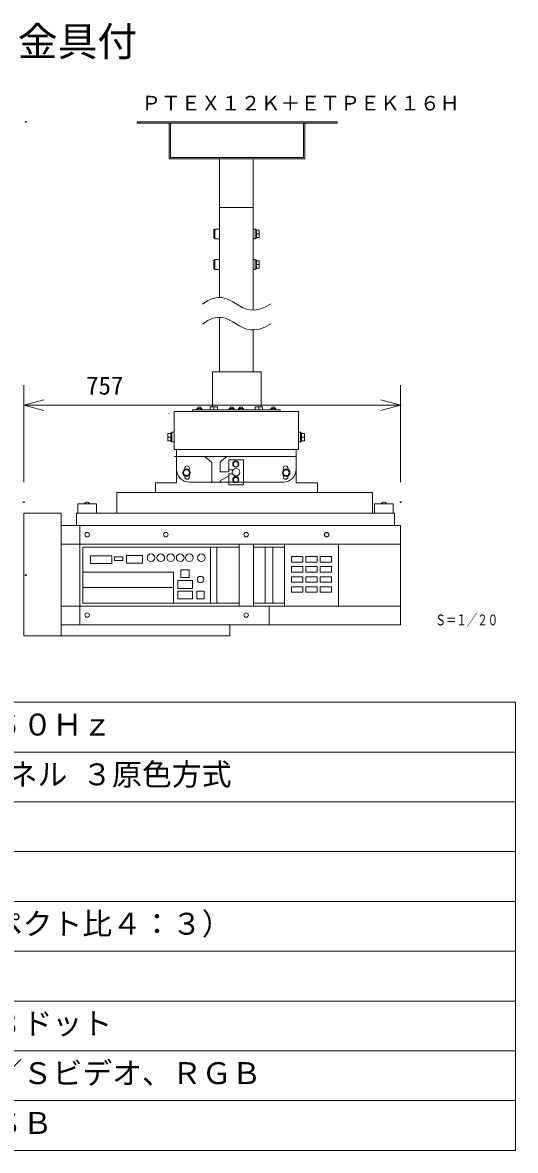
# Model space of a CAD drawing. Units: millimetres, scale not verified. Extents: x -63 to 62, y -57 to 57.
# Drawn here: x 13 to 62.5, y -56.5 to 56.7 of the extents above; entities that cross this region are included whole.
import ezdxf
from ezdxf.enums import TextEntityAlignment as Align

# ---------------------------------------------------------------- set-up
doc = ezdxf.new("R2010")
doc.units = ezdxf.units.MM
doc.header["$LTSCALE"] = 0.125
doc.header["$PDMODE"] = 32
doc.header["$PDSIZE"] = 0.0625
for name, color, linetype, lineweight in [('0-0_0', 1, 'Continuous', 18), ('0-1_WAKU', 1, 'Continuous', 18), ('0-3_GAIKEI', 1, 'Continuous', 18), ('0-5_SUNPO', 7, 'Continuous', 9)]:
    doc.layers.add(name, color=color, linetype=linetype, lineweight=lineweight)
for name, color, linetype in [('0-2_MOJI1', 7, 'Continuous'), ('0-4_TOUROKU', 7, 'Continuous'), ('0-6_Defpoints', 7, 'Continuous')]:
    doc.layers.add(name, color=color, linetype=linetype)
doc.styles.add('ＭＳ ゴシック', font='')
doc.styles.get('ＭＳ ゴシック').set_extended_font_data('MS Gothic')

# ---------------------------------------------------------------- blocks, each defined once
blk = doc.blocks.new('_OPEN30')
at = {"layer": '0-0_0', "color": 7, "lineweight": 9}
blk.add_line((0, 0), (-1, 0), dxfattribs=at)
blk.add_lwpolyline([(-1, 0.26795), (0, 0), (-1, -0.26795)], dxfattribs=at)
blk = doc.blocks.new('D8')
at = {"layer": '0-5_SUNPO'}
for p, q in [((11.4616, 14.8875), (11.4616, 24.6375)), ((49.3116, 14.8875), (49.3116, 24.6375)), ((13.4616, 22.6375), (47.3116, 22.6375))]:
    blk.add_line(p, q, dxfattribs=at)
at = {"layer": '0-6_Defpoints'}
for p in [(49.3116, 22.6375), (11.4616, 12.8875), (49.3116, 12.8875)]:
    blk.add_point(p, dxfattribs=at)
at = {"layer": '0-5_SUNPO', "xscale": 2, "yscale": 2, "rotation": 180}
blk.add_blockref('_OPEN30', (11.4616, 22.6375), dxfattribs=at)
at = {"layer": '0-5_SUNPO', "xscale": 2, "yscale": 2}
blk.add_blockref('_OPEN30', (49.3116, 22.6375), dxfattribs=at)
at = {"layer": '0-5_SUNPO', "style": 'ＭＳ ゴシック'}
blk.add_text('757', height=1.833, dxfattribs=at).set_placement((17.7215, 23.1375), align=Align.BOTTOM_LEFT)
blk = doc.blocks.new('D6')
at = {"layer": '0-5_SUNPO'}
for p, q in [((9.6633, 51.0732), (1.6388, 51.0732)), ((3.6388, 49.0732), (3.6388, 7.5669)), ((9.6633, 5.5669), (1.6388, 5.5669))]:
    blk.add_line(p, q, dxfattribs=at)
at = {"layer": '0-6_Defpoints'}
for p in [(11.6633, 51.0732), (3.6388, 5.5669), (11.6633, 5.5669)]:
    blk.add_point(p, dxfattribs=at)
at = {"layer": '0-5_SUNPO', "xscale": 2, "yscale": 2}
for p, rotation in [((3.6388, 51.0732), 90), ((3.6388, 5.5669), 270)]:
    blk.add_blockref('_OPEN30', p, dxfattribs=dict(at, rotation=rotation))
at = {"layer": '0-5_SUNPO', "style": 'ＭＳ ゴシック'}
blk.add_text('1085.5～1445.5', height=1.833, rotation=90, dxfattribs=at).set_placement((3.1388, 19.5701), align=Align.BOTTOM_LEFT)
blk = doc.blocks.new('TMSH_J09')
at = {"layer": '0-0_0'}
for p, q in [((0, 11.7378), (1.113, 9.6151)), ((1.113, 9.6151), (1.7847, 7.765)), ((1.7847, 7.765), (2.0769, 6.1447)), ((0.6817, 1.1101), (0, 0)), ((1.2919, 2.237), (0.6817, 1.1101)), ((1.7689, 3.4233), (1.2919, 2.237)), ((-2.1174, -4.8632), (-2.1443, -6.2792)), ((-2.1443, -6.2792), (-1.8295, -7.8115))]:
    blk.add_line(p, q, dxfattribs=at)
for points in [[(2.0769, 6.1447), (2.0511, 4.7117), (1.7689, 3.4233)], [(0, 0), (-0.6902, -1.1319), (-1.3201, -2.3076)], [(-1.3201, -2.3076), (-1.8193, -3.5454), (-2.1174, -4.8632)], [(-1.8295, -7.8115), (-1.1028, -9.478), (0.1062, -11.297)]]:
    blk.add_lwpolyline(points, dxfattribs=at)

msp = doc.modelspace()

# ---------------------------------------------------------------- linework, layer by layer
at = {"layer": '0-1_WAKU', "color": 4}
for p, q in [((-62.5057, -11.5222), (62.4943, -11.5222)), ((62.4943, -11.5222), (62.4943, -56.5222)), ((62.4943, -56.5222), (-62.5057, -56.5222))]:
    msp.add_line(p, q, dxfattribs=at)
at = {"layer": '0-1_WAKU'}
for p, q in [((-62.5057, -16.5222), (62.4943, -16.5222)), ((-62.5057, -21.5222), (62.4943, -21.5222)), ((-62.5057, -26.5222), (62.4943, -26.5222)), ((-62.5057, -31.5222), (62.4943, -31.5222)), ((-62.5057, -36.5222), (62.4943, -36.5222)), ((-62.5057, -41.5222), (62.4943, -41.5222)), ((-62.5057, -46.5222), (62.4943, -46.5222)), ((-62.5057, -51.5222), (62.4943, -51.5222))]:
    msp.add_line(p, q, dxfattribs=at)
at = {"layer": '0-3_GAIKEI'}
for p, q in [((24.4907, 46.748), (44.5878, 46.748)), ((24.4907, 46.748), (24.4907, 46.6202)), ((24.4907, 46.6202), (44.5878, 46.6202)), ((27.7092, 43.0425), (27.7092, 46.6202)), ((27.8365, 43.1703), (27.8365, 46.6202)), ((41.21, 43.1703), (41.21, 46.6202)), ((41.3374, 43.0425), (41.3374, 46.6202)), ((44.5878, 46.748), (44.5878, 46.6202)), ((27.7092, 43.0425), (41.3374, 43.0425)), ((27.8365, 43.1703), (41.21, 43.1703)), ((32.7647, 29.1194), (32.7647, 43.0425)), ((36.1536, 27.8594), (36.1536, 43.0425)), ((32.7647, 38.1451), (36.1536, 38.1451)), ((32.1981, 35.8788), (32.1981, 35.935)), ((32.1981, 35.935), (32.3104, 35.935)), ((32.1981, 35.8788), (32.1981, 35.8757)), ((32.1981, 35.5073), (32.1981, 35.8757)), ((32.1981, 35.5073), (32.1981, 35.5043)), ((32.1981, 35.5043), (32.1981, 35.5012)), ((32.1981, 35.1328), (32.1981, 35.5012)), ((32.1981, 35.1328), (32.1981, 35.1298)), ((32.1981, 35.0736), (32.1981, 35.1298)), ((32.3104, 35.0174), (32.3104, 35.9911)), ((32.3104, 35.9911), (32.7461, 35.9911)), ((36.3539, 35.9911), (36.1397, 35.9911)), ((36.3539, 35.0174), (36.3539, 35.9911)), ((36.4662, 35.935), (36.3539, 35.935)), ((36.4662, 35.8788), (36.4662, 35.935)), ((36.4662, 35.8788), (36.4662, 35.8757)), ((36.4662, 35.8788), (36.7658, 35.8788)), ((36.4662, 35.5073), (36.4662, 35.8757)), ((36.4662, 35.5043), (36.4662, 35.5012)), ((36.4662, 35.1328), (36.4662, 35.5012)), ((36.4662, 35.1328), (36.4662, 35.1298)), ((32.3104, 35.0736), (32.1981, 35.0736)), ((32.7461, 35.0174), (32.3104, 35.0174)), ((36.1397, 35.0174), (36.3539, 35.0174)), ((32.1981, 32.861), (32.3104, 32.861)), ((32.1981, 32.8048), (32.1981, 32.861)), ((32.3104, 32.9172), (32.7461, 32.9172)), ((32.3104, 31.9435), (32.3104, 32.9172)), ((36.3539, 32.9172), (36.1397, 32.9172)), ((36.3539, 31.9435), (36.3539, 32.9172)), ((36.4662, 32.861), (36.3539, 32.861)), ((36.4662, 32.8048), (36.4662, 32.861)), ((32.1981, 32.8049), (32.1981, 32.8018)), ((32.1981, 32.4334), (32.1981, 32.8018)), ((32.1981, 32.0589), (32.1981, 32.4273)), ((32.1981, 32.0589), (32.1981, 32.0559)), ((32.7461, 31.9435), (32.3104, 31.9435)), ((36.1397, 31.9435), (36.3539, 31.9435)), ((36.3539, 31.9997), (36.4662, 31.9997)), ((36.4662, 32.8049), (36.7658, 32.8049)), ((36.4662, 32.8049), (36.4662, 32.8018)), ((36.4662, 32.4334), (36.4662, 32.8018)), ((36.4662, 32.4334), (36.4662, 32.4303)), ((36.4662, 32.4303), (36.4662, 32.4273)), ((36.4662, 32.4303), (36.7658, 32.4303)), ((36.4662, 32.0589), (36.4662, 32.4273)), ((36.4662, 32.0589), (36.4662, 32.0559)), ((36.4662, 32.0559), (36.7658, 32.0559)), ((36.4662, 31.9997), (36.4662, 32.0559)), ((36.7658, 32.4303), (36.7658, 32.8049)), ((36.7658, 32.0559), (36.7658, 32.4303)), ((32.7647, 21.6554), (32.7647, 27.1194)), ((36.1536, 21.6554), (36.1536, 25.8594)), ((32.0701, 21.6554), (36.9552, 21.6554)), ((32.0701, 18.1606), (32.0701, 21.6554)), ((36.9552, 18.2147), (36.9552, 21.6554)), ((31.8282, 18.1407), (32.2027, 18.1407)), ((31.8282, 17.8411), (31.8282, 18.1407)), ((32.2027, 18.1407), (32.5772, 18.1407)), ((32.2027, 17.8411), (32.2027, 18.1407)), ((32.5772, 17.8411), (32.5772, 18.1407)), ((36.3412, 17.8411), (36.3412, 18.1407)), ((36.7157, 17.8411), (36.7157, 18.1407)), ((27.6717, 17.4874), (27.6717, 17.485)), ((30.0613, 17.825), (38.857, 17.825)), ((30.0613, 17.825), (30.0613, 17.6712)), ((30.8787, 18.0965), (30.8787, 17.825)), ((33.7257, 17.9719), (33.7257, 17.825)), ((34.2468, 17.9719), (33.7257, 17.9719)), ((33.8458, 18.0965), (33.8458, 17.825)), ((34.1267, 18.0965), (33.8458, 18.0965)), ((34.1267, 18.0965), (34.1267, 17.825)), ((34.2468, 17.825), (34.2468, 17.9719)), ((34.7917, 18.0965), (34.7917, 17.825)), ((37.9195, 17.9719), (38.4406, 17.9719)), ((37.9195, 17.825), (37.9195, 17.9719)), ((38.0397, 18.0965), (38.0397, 17.825)), ((38.0397, 18.0965), (38.3205, 18.0965)), ((38.3205, 18.0965), (38.3205, 17.825)), ((38.4406, 17.9719), (38.4406, 17.825)), ((38.857, 17.825), (38.857, 17.6712)), ((27.5747, 15.1037), (27.5747, 15.4782)), ((27.8744, 15.4782), (27.5747, 15.4782)), ((27.5747, 14.7292), (27.5747, 15.1037)), ((27.8744, 15.1037), (27.5747, 15.1037)), ((27.8744, 14.7292), (27.5747, 14.7292)), ((27.8744, 15.4782), (27.8744, 15.5344)), ((27.8744, 15.5344), (27.9867, 15.5344)), ((27.8744, 15.4782), (27.8744, 15.4752)), ((27.8744, 15.1068), (27.8744, 15.4752)), ((27.8744, 15.1068), (27.8744, 15.1037)), ((27.8744, 15.1037), (27.8744, 15.1006)), ((27.8744, 14.7323), (27.8744, 15.1006)), ((27.8744, 14.7323), (27.8744, 14.7292)), ((27.8744, 14.673), (27.8744, 14.7292)), ((27.9867, 14.6169), (27.9867, 15.5906)), ((27.9867, 15.5906), (28.2008, 15.5906)), ((40.9034, 15.5906), (40.6892, 15.5906)), ((40.9034, 14.6169), (40.9034, 15.5906)), ((41.0157, 15.5344), (40.9034, 15.5344)), ((41.0157, 15.4782), (41.0157, 15.5344)), ((41.0157, 15.4782), (41.0157, 15.4752)), ((41.0157, 15.4782), (41.3153, 15.4782)), ((41.0157, 15.1068), (41.0157, 15.4752)), ((41.0157, 15.1037), (41.0157, 15.1006)), ((41.0157, 14.7323), (41.0157, 15.1006)), ((41.0157, 14.7323), (41.0157, 14.7292)), ((27.9867, 14.673), (27.8744, 14.673)), ((28.2008, 14.6169), (27.9867, 14.6169)), ((28.4483, 10.4938), (28.4483, 13.8389)), ((40.4701, 10.4938), (40.4701, 13.8389)), ((40.6892, 14.6169), (40.9034, 14.6169)), ((28.2008, 13.1385), (40.4701, 13.1385)), ((32.0073, 12.556), (31.316, 13.1353)), ((32.0073, 10.4938), (32.0073, 12.556)), ((32.8415, 12.6108), (33.4674, 13.1353)), ((32.8415, 11.6052), (32.8415, 12.6108)), ((33.7591, 13.0322), (33.7591, 13.0298)), ((34.1648, 12.5303), (34.3988, 12.6654)), ((34.1648, 12.26), (34.1648, 12.5303)), ((34.3988, 12.6654), (34.6329, 12.5303)), ((34.6329, 12.5303), (34.6329, 12.26)), ((29.1131, 11.534), (29.2821, 11.8266)), ((29.2821, 11.2414), (29.1132, 11.534)), ((29.2821, 11.8266), (29.6199, 11.8266)), ((29.6199, 11.8266), (29.7888, 11.534)), ((29.7888, 11.534), (29.6199, 11.2414)), ((32.8415, 11.6052), (33.7067, 11.6052)), ((34.1268, 11.8055), (33.7067, 11.8055)), ((34.3988, 12.1248), (34.1648, 12.26)), ((34.6329, 12.26), (34.3988, 12.1248)), ((39.2984, 11.8266), (39.1295, 11.534)), ((39.1295, 11.534), (39.2984, 11.2414)), ((39.6363, 11.8266), (39.2984, 11.8266)), ((39.8052, 11.534), (39.6363, 11.8266)), ((39.6363, 11.2414), (39.8052, 11.534)), ((28.4483, 10.4938), (26.321, 10.4938)), ((26.321, 9.5241), (26.321, 10.4938)), ((29.6199, 11.2414), (29.2821, 11.2414)), ((29.7312, 10.5808), (39.1872, 10.5808)), ((32.8415, 10.6977), (33.7067, 11.2222)), ((32.8415, 10.4938), (32.8415, 10.6977)), ((34.3988, 11.0905), (34.1648, 10.9554)), ((34.1648, 10.9554), (34.1648, 10.6851)), ((34.1648, 10.6851), (34.3988, 10.55)), ((34.6329, 10.9554), (34.3988, 11.0905)), ((34.3988, 10.55), (34.6329, 10.6851)), ((34.6329, 10.6851), (34.6329, 10.9554)), ((39.2984, 11.2414), (39.6363, 11.2414)), ((40.4701, 10.4938), (42.5974, 10.4938)), ((42.5974, 9.5241), (42.5974, 10.4938)), ((22.4373, 7.477), (22.4373, 9.5241)), ((22.4373, 9.5241), (48.1248, 9.5241)), ((48.1248, 7.477), (48.1248, 9.5241)), ((22.4373, 7.477), (48.1248, 7.477)), ((50.9592, 6.2299), (16.8504, 6.2299)), ((18.721, -3.7465), (18.721, 6.2299)), ((50.9592, 4.3593), (16.8504, 4.3593)), ((19.0327, -1.5642), (19.0327, 4.0476)), ((34.7457, 4.0476), (19.0327, 4.0476)), ((31.8774, -1.5642), (31.8774, 4.0476)), ((32.501, -1.5642), (32.501, 4.0476)), ((34.7457, -1.876), (34.7457, 4.3593)), ((36.1798, -1.876), (36.1798, 4.3593)), ((39.2974, 4.0476), (36.1798, 4.0476)), ((37.3645, -1.5642), (37.3645, 4.0476)), ((38.1127, -1.5642), (38.1127, 4.0476)), ((39.2974, -1.876), (39.2974, 4.3593)), ((44.721, -1.876), (44.721, 4.3593)), ((19.0327, 1.5535), (28.1362, 1.5535)), ((28.1362, -1.5642), (28.1362, 1.5535)), ((19.0327, -0.0054), (28.1362, -0.0054)), ((16.8504, -1.876), (50.9592, -1.876)), ((19.0327, -1.5642), (34.7457, -1.5642)), ((36.1798, -1.5642), (39.2974, -1.5642)), ((37.7386, -3.7465), (37.7386, -1.876))]:
    msp.add_line(p, q, dxfattribs=at)
at = {"layer": '0-3_GAIKEI', "color": 7}
for p, q in [((18.5339, 8.4123), (18.5339, 7.477)), ((20.4045, 8.4123), (18.5339, 8.4123)), ((20.4045, 8.4123), (20.4045, 7.477)), ((48.3404, 8.4123), (50.2109, 8.4123)), ((48.3404, 8.4123), (48.3404, 7.477)), ((50.2109, 8.4123), (50.2109, 7.477)), ((13.1092, 7.477), (16.8504, 7.477)), ((13.1092, -4.8377), (13.1092, 7.477)), ((16.8504, -4.8377), (16.8504, 7.477)), ((18.4092, 7.477), (18.4092, 6.2299)), ((50.3357, 7.477), (18.4092, 7.477)), ((50.3357, 6.2299), (50.3357, 7.477)), ((50.9592, -3.7465), (50.9592, 6.2299)), ((16.8504, -3.7465), (50.9592, -3.7465)), ((33.8104, -4.8377), (33.8104, -3.7465)), ((13.1092, -4.8377), (33.8104, -4.8377))]:
    msp.add_line(p, q, dxfattribs=at)
at = {"layer": '0-3_GAIKEI'}
for points in [[(32.1981, 35.5073), (32.1981, 35.5073), (32.1981, 35.5073)], [(36.3539, 35.0736), (36.4662, 35.0736), (36.4662, 35.1298)], [(36.4662, 35.1298), (36.7658, 35.1298), (36.7658, 35.5043), (36.7658, 35.8788)], [(36.4662, 35.5073), (36.4662, 35.5043), (36.7658, 35.5043)], [(36.4662, 35.5073), (36.4662, 35.5073), (36.4662, 35.5073)], [(32.1981, 32.4334), (32.1981, 32.4303), (32.1981, 32.4273)], [(32.1981, 32.4334), (32.1981, 32.4334), (32.1981, 32.4334)], [(32.3104, 31.9997), (32.1981, 31.9997), (32.1981, 32.0559)], [(36.4662, 32.4334), (36.4662, 32.4334), (36.4662, 32.4334)], [(37.0902, 17.8411), (37.0902, 18.1407), (36.7157, 18.1407), (36.3412, 18.1407)], [(30.9989, 17.825), (30.9989, 17.9719), (30.4777, 17.9719), (30.4777, 17.825)], [(30.8787, 18.0965), (30.5979, 18.0965), (30.5979, 17.825)], [(34.6715, 17.825), (34.6715, 17.9719), (35.1927, 17.9719), (35.1927, 17.825)], [(34.7917, 18.0965), (35.0725, 18.0965), (35.0725, 17.825)], [(27.8744, 15.1068), (27.8744, 15.1068), (27.8744, 15.1068)], [(40.9034, 14.673), (41.0157, 14.673), (41.0157, 14.7292)], [(41.0157, 14.7292), (41.3153, 14.7292), (41.3153, 15.1037), (41.3153, 15.4782)], [(41.0157, 15.1068), (41.0157, 15.1037), (41.3153, 15.1037)], [(41.0157, 15.1068), (41.0157, 15.1068), (41.0157, 15.1068)], [(33.7067, 11.6052), (33.7067, 12.8107), (35.1868, 12.8107), (35.1868, 10.296), (33.7067, 10.296)], [(34.1268, 11.4099), (33.7067, 11.4099), (33.7067, 10.296)]]:
    msp.add_lwpolyline(points, dxfattribs=at)
for points in [[(28.2008, 13.8596), (40.6892, 13.8596), (40.6892, 17.6712), (28.2008, 17.6712)], [(19.8165, 3.1746), (21.9416, 3.1746), (21.9416, 2.3957), (19.8165, 2.3957)], [(22.225, 3.0684), (23.0396, 3.0684), (23.0396, 2.7143), (22.225, 2.7143)], [(23.4292, 3.21), (25.023, 3.21), (25.023, 2.4311), (23.4292, 2.4311)], [(40.0001, 3.1048), (41.1413, 3.1048), (41.1413, 2.554), (40.0001, 2.554)], [(41.443, 3.1048), (42.5843, 3.1048), (42.5843, 2.554), (41.443, 2.554)], [(42.886, 3.1048), (44.0273, 3.1048), (44.0273, 2.554), (42.886, 2.554)], [(28.8797, 1.7898), (29.7298, 1.7898), (29.7298, 1.0109), (28.8797, 1.0109)], [(40.0001, 2.095), (41.1413, 2.095), (41.1413, 1.5443), (40.0001, 1.5443)], [(41.443, 2.095), (42.5843, 2.095), (42.5843, 1.5443), (41.443, 1.5443)], [(42.886, 2.095), (44.0273, 2.095), (44.0273, 1.5443), (42.886, 1.5443)], [(28.5964, 0.6923), (30.0485, 0.6923), (30.0485, -0.0867), (28.5964, -0.0867)], [(40.0001, 1.0853), (41.1413, 1.0853), (41.1413, 0.5346), (40.0001, 0.5346)], [(40.0001, 0.0756), (41.1413, 0.0756), (41.1413, -0.4752), (40.0001, -0.4752)], [(41.443, 1.0853), (42.5843, 1.0853), (42.5843, 0.5346), (41.443, 0.5346)], [(41.443, 0.0756), (42.5843, 0.0756), (42.5843, -0.4752), (41.443, -0.4752)], [(42.886, 1.0853), (44.0273, 1.0853), (44.0273, 0.5346), (42.886, 0.5346)], [(42.886, 0.0756), (44.0273, 0.0756), (44.0273, -0.4752), (42.886, -0.4752)], [(28.5964, -0.3699), (30.0485, -0.3699), (30.0485, -1.1488), (28.5964, -1.1488)], [(30.4964, -0.3699), (31.2225, -0.3699), (31.2225, -1.1488), (30.4964, -1.1488)]]:
    msp.add_lwpolyline(points, close=True, dxfattribs=at)
for centre, radius in [((34.3988, 12.3951), 0.3043), ((29.451, 11.534), 0.3804), ((34.4308, 11.5769), 0.3804), ((39.4674, 11.534), 0.3804), ((34.3988, 10.8203), 0.3043), ((19.4677, 5.3092), 0.2256), ((27.3679, 5.3092), 0.2256), ((35.4487, 5.3092), 0.2256), ((43.5295, 5.3092), 0.2256), ((25.8787, 2.9854), 0.3859), ((26.8704, 2.9854), 0.3859), ((27.8621, 2.9854), 0.3859), ((28.8184, 2.9854), 0.3859), ((29.7382, 2.9854), 0.3859), ((30.9495, 2.9854), 0.3859), ((30.8594, 0.7985), 0.3186), ((30.8594, 0.7985), 0.3186), ((19.4677, -2.7689), 0.2256), ((35.4487, -2.7689), 0.2256)]:
    msp.add_circle(centre, radius, dxfattribs=at)
for centre, radius, start, end in [((27.6717, 17.5189), 0.0316, 249.0311, 270), ((27.6717, 17.5189), 0.0317, 249.0311, 270), ((33.7591, 13.0638), 0.0316, 270, 290.9689), ((33.7591, 13.0638), 0.0317, 270, 290.9689), ((29.7312, 11.8637), 1.2829, 180, 270), ((35.6099, 10.6018), 6.4759, 167.77941, 168.78244), ((29.5148, 11.9726), 0.2341, 0, 179.99996), ((35.6437, 10.4944), 6.0774, 165.92317, 167.48087), ((39.4036, 11.9726), 0.2341, 0.00004, 180), ((33.2746, 10.4944), 6.0774, 12.51913, 14.07683), ((39.1872, 11.8637), 1.2829, 270, 0), ((33.3085, 10.6018), 6.4759, 11.21756, 12.22059), ((35.6099, 12.4663), 6.4759, 191.21756, 192.22059), ((29.5148, 11.0955), 0.2341, 180.00004, 0), ((35.6437, 12.5736), 6.0774, 192.51913, 194.07683), ((33.2746, 12.5736), 6.0774, 345.92317, 347.48087), ((39.4036, 11.0955), 0.2341, 180, 359.99996), ((33.3085, 12.4663), 6.4759, 347.77941, 348.78244)]:
    msp.add_arc(centre, radius, start, end, dxfattribs=at)
at = {"layer": '0-3_GAIKEI', "color": 7}
for centre in [(19.4692, 8.2505), (49.2757, 8.2505)]:
    msp.add_arc(centre, 0.3118, 31.25634, 148.74366, dxfattribs=at)

# ---------------------------------------------------------------- block references
at = {"layer": '0-0_0', "xscale": 0.3, "yscale": 0.3, "rotation": 270}
for p in [(34.4429, 28.48), (34.4429, 26.48)]:
    msp.add_blockref('TMSH_J09', p, dxfattribs=at)
at = {"layer": '0-5_SUNPO'}
for name in ['D6', 'D8']:
    msp.add_blockref(name, (1.6476, -4.3253), dxfattribs=at)

# ---------------------------------------------------------------- texts
at = {"layer": '0-2_MOJI1', "style": 'ＭＳ ゴシック'}
for s, height, p in [('液晶プロジェクター天吊り金具付', 2.933, (-35.5057, 52.4778)), ('ＡＣ１００Ｖ\u3000５０／６０Ｈｚ\u3000', 2.199, (-20.0057, -15.5222)), ('１．８型 透過型液晶パネル ３原色方式', 2.199, (-20.0057, -20.5222)), ('４０～６００型（アスペクト比４：３）', 2.199, (-20.0057, -35.5222)), ('１０２４ドット×７６８ドット', 2.199, (-20.0057, -45.5222)), ('ＨＤＭＩ／ＤＶＩ－Ｄ／Ｓビデオ、ＲＧＢ', 2.199, (-20.0057, -50.5222)), ('シリアル／ＬＡＮ／ＵＳＢ', 2.199, (-20.0057, -55.5222))]:
    msp.add_text(s, height=height, dxfattribs=at).set_placement(p, align=Align.BOTTOM_LEFT)
at = {"layer": '0-4_TOUROKU', "style": 'ＭＳ ゴシック'}
msp.add_text('ＰＴＥＸ１２Ｋ＋ＥＴＰＥＫ１６Ｈ', height=1.466, dxfattribs=at).set_placement((24.8943, 47.4558), align=Align.BOTTOM_LEFT)
at = {"layer": '0-5_SUNPO', "style": 'ＭＳ ゴシック', "width": 0.7}
msp.add_text('Ｓ＝１／２０', height=1.1, dxfattribs=at).set_placement((54.4563, -4.1404), align=Align.BOTTOM_LEFT)

doc.saveas('drawing.dxf')
